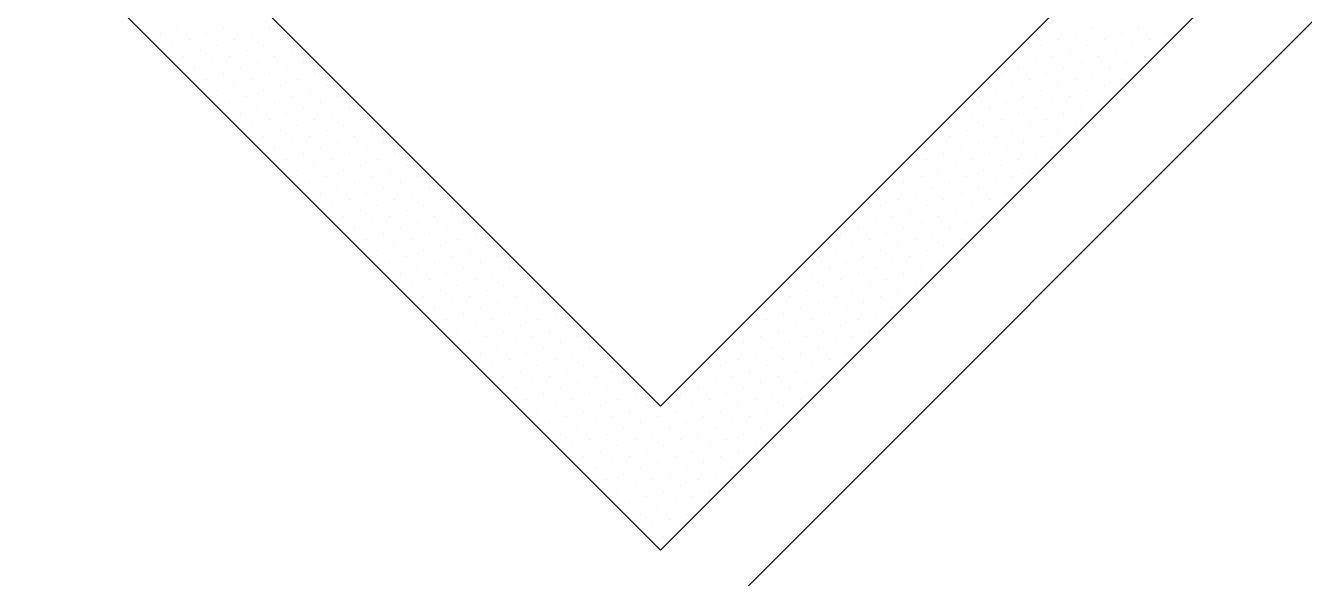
# Model space of a CAD drawing. Extents: x 500 to 638, y 181 to 267.
# Drawn here: x 537.1143 to 537.3402, y 229.6885 to 229.7862 of the extents above; entities that cross this region are included whole.
import ezdxf

# ---------------------------------------------------------------- set-up
doc = ezdxf.new("R2010")
doc.units = 0
doc.header["$LTSCALE"] = 7
doc.linetypes.add('HIDDEN2', pattern=[0.1875, 0.125, -0.0625])
doc.layers.add('ACESSÓRIO', color=2, linetype='CONTINUOUS')
doc.layers.add('COBERTURA', color=6, linetype='CONTINUOUS')

msp = doc.modelspace()

# ---------------------------------------------------------------- linework, layer by layer
at = {"layer": 'ACESSÓRIO'}
for p, q in [((537.11802, 229.80192), (537.22645, 229.69349)), ((537.14348, 229.80192), (537.22645, 229.71895)), ((537.22645, 229.69349), (537.33488, 229.80192)), ((537.22645, 229.71895), (537.30942, 229.80192)), ((537.13813, 229.78475), (537.13813, 229.78475)), ((537.14116, 229.78576), (537.14116, 229.78576)), ((537.14621, 229.78475), (537.14621, 229.78475)), ((537.14924, 229.78576), (537.14924, 229.78576)), ((537.15429, 229.78475), (537.15429, 229.78475)), ((537.15732, 229.78576), (537.15732, 229.78576)), ((537.29472, 229.78576), (537.29472, 229.78576)), ((537.29977, 229.78475), (537.29977, 229.78475)), ((537.3028, 229.78576), (537.3028, 229.78576)), ((537.30786, 229.78475), (537.30786, 229.78475)), ((537.31089, 229.78576), (537.31089, 229.78576)), ((537.31594, 229.78475), (537.31594, 229.78475)), ((537.14015, 229.78273), (537.14015, 229.78273)), ((537.14318, 229.78374), (537.14318, 229.78374)), ((537.14823, 229.78273), (537.14823, 229.78273)), ((537.15126, 229.78374), (537.15126, 229.78374)), ((537.15631, 229.78273), (537.15631, 229.78273)), ((537.15934, 229.78374), (537.15934, 229.78374)), ((537.29371, 229.78273), (537.29371, 229.78273)), ((537.29674, 229.78374), (537.29674, 229.78374)), ((537.30179, 229.78273), (537.30179, 229.78273)), ((537.30483, 229.78374), (537.30483, 229.78374)), ((537.30988, 229.78273), (537.30988, 229.78273)), ((537.31291, 229.78374), (537.31291, 229.78374)), ((537.14217, 229.78071), (537.14217, 229.78071)), ((537.1452, 229.78172), (537.1452, 229.78172)), ((537.15025, 229.78071), (537.15025, 229.78071)), ((537.15328, 229.78172), (537.15328, 229.78172)), ((537.15833, 229.78071), (537.15833, 229.78071)), ((537.16137, 229.78172), (537.16137, 229.78172)), ((537.29068, 229.78172), (537.29068, 229.78172)), ((537.29573, 229.78071), (537.29573, 229.78071)), ((537.29876, 229.78172), (537.29876, 229.78172)), ((537.30381, 229.78071), (537.30381, 229.78071)), ((537.30685, 229.78172), (537.30685, 229.78172)), ((537.3119, 229.78071), (537.3119, 229.78071)), ((537.14419, 229.77869), (537.14419, 229.77869)), ((537.14722, 229.7797), (537.14722, 229.7797)), ((537.15227, 229.77869), (537.15227, 229.77869)), ((537.1553, 229.7797), (537.1553, 229.7797)), ((537.16036, 229.77869), (537.16036, 229.77869)), ((537.16339, 229.7797), (537.16339, 229.7797)), ((537.28967, 229.77869), (537.28967, 229.77869)), ((537.2927, 229.7797), (537.2927, 229.7797)), ((537.29775, 229.77869), (537.29775, 229.77869)), ((537.30078, 229.7797), (537.30078, 229.7797)), ((537.30584, 229.77869), (537.30584, 229.77869)), ((537.30887, 229.7797), (537.30887, 229.7797)), ((537.14621, 229.77667), (537.14621, 229.77667)), ((537.14924, 229.77768), (537.14924, 229.77768)), ((537.15429, 229.77667), (537.15429, 229.77667)), ((537.15732, 229.77768), (537.15732, 229.77768)), ((537.16238, 229.77667), (537.16238, 229.77667)), ((537.16541, 229.77768), (537.16541, 229.77768)), ((537.28664, 229.77768), (537.28664, 229.77768)), ((537.29169, 229.77667), (537.29169, 229.77667)), ((537.29472, 229.77768), (537.29472, 229.77768)), ((537.29977, 229.77667), (537.29977, 229.77667)), ((537.3028, 229.77768), (537.3028, 229.77768)), ((537.30786, 229.77667), (537.30786, 229.77667)), ((537.14823, 229.77465), (537.14823, 229.77465)), ((537.15126, 229.77566), (537.15126, 229.77566)), ((537.15328, 229.77364), (537.15328, 229.77364)), ((537.15631, 229.77465), (537.15631, 229.77465)), ((537.15934, 229.77566), (537.15934, 229.77566)), ((537.16137, 229.77364), (537.16137, 229.77364)), ((537.1644, 229.77465), (537.1644, 229.77465)), ((537.16743, 229.77566), (537.16743, 229.77566)), ((537.16945, 229.77364), (537.16945, 229.77364)), ((537.2826, 229.77364), (537.2826, 229.77364)), ((537.28563, 229.77465), (537.28563, 229.77465)), ((537.28866, 229.77566), (537.28866, 229.77566)), ((537.29068, 229.77364), (537.29068, 229.77364)), ((537.29371, 229.77465), (537.29371, 229.77465)), ((537.29674, 229.77566), (537.29674, 229.77566)), ((537.29876, 229.77364), (537.29876, 229.77364)), ((537.30179, 229.77465), (537.30179, 229.77465)), ((537.30483, 229.77566), (537.30483, 229.77566)), ((537.15025, 229.77263), (537.15025, 229.77263)), ((537.1553, 229.77162), (537.1553, 229.77162)), ((537.15833, 229.77263), (537.15833, 229.77263)), ((537.16339, 229.77162), (537.16339, 229.77162)), ((537.16642, 229.77263), (537.16642, 229.77263)), ((537.17147, 229.77162), (537.17147, 229.77162)), ((537.28462, 229.77162), (537.28462, 229.77162)), ((537.28765, 229.77263), (537.28765, 229.77263)), ((537.2927, 229.77162), (537.2927, 229.77162)), ((537.29573, 229.77263), (537.29573, 229.77263)), ((537.30078, 229.77162), (537.30078, 229.77162)), ((537.30381, 229.77263), (537.30381, 229.77263)), ((537.15227, 229.77061), (537.15227, 229.77061)), ((537.15732, 229.7696), (537.15732, 229.7696)), ((537.16036, 229.77061), (537.16036, 229.77061)), ((537.16541, 229.7696), (537.16541, 229.7696)), ((537.16844, 229.77061), (537.16844, 229.77061)), ((537.17349, 229.7696), (537.17349, 229.7696)), ((537.27856, 229.7696), (537.27856, 229.7696)), ((537.28159, 229.77061), (537.28159, 229.77061)), ((537.28664, 229.7696), (537.28664, 229.7696)), ((537.28967, 229.77061), (537.28967, 229.77061)), ((537.29472, 229.7696), (537.29472, 229.7696)), ((537.29775, 229.77061), (537.29775, 229.77061)), ((537.15429, 229.76859), (537.15429, 229.76859)), ((537.15934, 229.76757), (537.15934, 229.76757)), ((537.16238, 229.76859), (537.16238, 229.76859)), ((537.16743, 229.76757), (537.16743, 229.76757)), ((537.17046, 229.76859), (537.17046, 229.76859)), ((537.17551, 229.76757), (537.17551, 229.76757)), ((537.28058, 229.76757), (537.28058, 229.76757)), ((537.28361, 229.76859), (537.28361, 229.76859)), ((537.28866, 229.76757), (537.28866, 229.76757)), ((537.29169, 229.76859), (537.29169, 229.76859)), ((537.29674, 229.76757), (537.29674, 229.76757)), ((537.29977, 229.76859), (537.29977, 229.76859)), ((537.15631, 229.76656), (537.15631, 229.76656)), ((537.15833, 229.76454), (537.15833, 229.76454)), ((537.16137, 229.76555), (537.16137, 229.76555)), ((537.1644, 229.76656), (537.1644, 229.76656)), ((537.16642, 229.76454), (537.16642, 229.76454)), ((537.16945, 229.76555), (537.16945, 229.76555)), ((537.17248, 229.76656), (537.17248, 229.76656)), ((537.1745, 229.76454), (537.1745, 229.76454)), ((537.17753, 229.76555), (537.17753, 229.76555)), ((537.27452, 229.76555), (537.27452, 229.76555)), ((537.27755, 229.76656), (537.27755, 229.76656)), ((537.27957, 229.76454), (537.27957, 229.76454)), ((537.2826, 229.76555), (537.2826, 229.76555)), ((537.28563, 229.76656), (537.28563, 229.76656)), ((537.28765, 229.76454), (537.28765, 229.76454)), ((537.29068, 229.76555), (537.29068, 229.76555)), ((537.29371, 229.76656), (537.29371, 229.76656)), ((537.29573, 229.76454), (537.29573, 229.76454)), ((537.16036, 229.76252), (537.16036, 229.76252)), ((537.16339, 229.76353), (537.16339, 229.76353)), ((537.16844, 229.76252), (537.16844, 229.76252)), ((537.17147, 229.76353), (537.17147, 229.76353)), ((537.17652, 229.76252), (537.17652, 229.76252)), ((537.17955, 229.76353), (537.17955, 229.76353)), ((537.27351, 229.76252), (537.27351, 229.76252)), ((537.27654, 229.76353), (537.27654, 229.76353)), ((537.28159, 229.76252), (537.28159, 229.76252)), ((537.28462, 229.76353), (537.28462, 229.76353)), ((537.28967, 229.76252), (537.28967, 229.76252)), ((537.2927, 229.76353), (537.2927, 229.76353)), ((537.16238, 229.7605), (537.16238, 229.7605)), ((537.16541, 229.76151), (537.16541, 229.76151)), ((537.17046, 229.7605), (537.17046, 229.7605)), ((537.17349, 229.76151), (537.17349, 229.76151)), ((537.17854, 229.7605), (537.17854, 229.7605)), ((537.18157, 229.76151), (537.18157, 229.76151)), ((537.27048, 229.76151), (537.27048, 229.76151)), ((537.27553, 229.7605), (537.27553, 229.7605)), ((537.27856, 229.76151), (537.27856, 229.76151)), ((537.28361, 229.7605), (537.28361, 229.7605)), ((537.28664, 229.76151), (537.28664, 229.76151)), ((537.29036, 229.76006), (537.29036, 229.76006)), ((537.29169, 229.7605), (537.29169, 229.7605)), ((537.1644, 229.75848), (537.1644, 229.75848)), ((537.16743, 229.75949), (537.16743, 229.75949)), ((537.17248, 229.75848), (537.17248, 229.75848)), ((537.17551, 229.75949), (537.17551, 229.75949)), ((537.18056, 229.75848), (537.18056, 229.75848)), ((537.18359, 229.75949), (537.18359, 229.75949)), ((537.26947, 229.75848), (537.26947, 229.75848)), ((537.2725, 229.75949), (537.2725, 229.75949)), ((537.27755, 229.75848), (537.27755, 229.75848)), ((537.28058, 229.75949), (537.28058, 229.75949)), ((537.28563, 229.75848), (537.28563, 229.75848)), ((537.28866, 229.75949), (537.28866, 229.75949)), ((537.16642, 229.75646), (537.16642, 229.75646)), ((537.16945, 229.75747), (537.16945, 229.75747)), ((537.17147, 229.75545), (537.17147, 229.75545)), ((537.1745, 229.75646), (537.1745, 229.75646)), ((537.17753, 229.75747), (537.17753, 229.75747)), ((537.17955, 229.75545), (537.17955, 229.75545)), ((537.18258, 229.75646), (537.18258, 229.75646)), ((537.18561, 229.75747), (537.18561, 229.75747)), ((537.18763, 229.75545), (537.18763, 229.75545)), ((537.26643, 229.75747), (537.26643, 229.75747)), ((537.26845, 229.75545), (537.26845, 229.75545)), ((537.27149, 229.75646), (537.27149, 229.75646)), ((537.27452, 229.75747), (537.27452, 229.75747)), ((537.27654, 229.75545), (537.27654, 229.75545)), ((537.27957, 229.75646), (537.27957, 229.75646)), ((537.2826, 229.75747), (537.2826, 229.75747)), ((537.28462, 229.75545), (537.28462, 229.75545)), ((537.28765, 229.75646), (537.28765, 229.75646)), ((537.16844, 229.75444), (537.16844, 229.75444)), ((537.17349, 229.75343), (537.17349, 229.75343)), ((537.17652, 229.75444), (537.17652, 229.75444)), ((537.18157, 229.75343), (537.18157, 229.75343)), ((537.1846, 229.75444), (537.1846, 229.75444)), ((537.18965, 229.75343), (537.18965, 229.75343)), ((537.26239, 229.75343), (537.26239, 229.75343)), ((537.26542, 229.75444), (537.26542, 229.75444)), ((537.27048, 229.75343), (537.27048, 229.75343)), ((537.27351, 229.75444), (537.27351, 229.75444)), ((537.27856, 229.75343), (537.27856, 229.75343)), ((537.28159, 229.75444), (537.28159, 229.75444)), ((537.17046, 229.75242), (537.17046, 229.75242)), ((537.17551, 229.75141), (537.17551, 229.75141)), ((537.17854, 229.75242), (537.17854, 229.75242)), ((537.18359, 229.75141), (537.18359, 229.75141)), ((537.18662, 229.75242), (537.18662, 229.75242)), ((537.19167, 229.75141), (537.19167, 229.75141)), ((537.26441, 229.75141), (537.26441, 229.75141)), ((537.26744, 229.75242), (537.26744, 229.75242)), ((537.2725, 229.75141), (537.2725, 229.75141)), ((537.27553, 229.75242), (537.27553, 229.75242)), ((537.28058, 229.75141), (537.28058, 229.75141)), ((537.28361, 229.75242), (537.28361, 229.75242)), ((537.17248, 229.7504), (537.17248, 229.7504)), ((537.17753, 229.74939), (537.17753, 229.74939)), ((537.18056, 229.7504), (537.18056, 229.7504)), ((537.18561, 229.74939), (537.18561, 229.74939)), ((537.18864, 229.7504), (537.18864, 229.7504)), ((537.19369, 229.74939), (537.19369, 229.74939)), ((537.25835, 229.74939), (537.25835, 229.74939)), ((537.26138, 229.7504), (537.26138, 229.7504)), ((537.26643, 229.74939), (537.26643, 229.74939)), ((537.26947, 229.7504), (537.26947, 229.7504)), ((537.27452, 229.74939), (537.27452, 229.74939)), ((537.27755, 229.7504), (537.27755, 229.7504)), ((537.1745, 229.74838), (537.1745, 229.74838)), ((537.17652, 229.74636), (537.17652, 229.74636)), ((537.17955, 229.74737), (537.17955, 229.74737)), ((537.18258, 229.74838), (537.18258, 229.74838)), ((537.1846, 229.74636), (537.1846, 229.74636)), ((537.18763, 229.74737), (537.18763, 229.74737)), ((537.19066, 229.74838), (537.19066, 229.74838)), ((537.19268, 229.74636), (537.19268, 229.74636)), ((537.19571, 229.74737), (537.19571, 229.74737)), ((537.25734, 229.74636), (537.25734, 229.74636)), ((537.26037, 229.74737), (537.26037, 229.74737)), ((537.2634, 229.74838), (537.2634, 229.74838)), ((537.26542, 229.74636), (537.26542, 229.74636)), ((537.26845, 229.74737), (537.26845, 229.74737)), ((537.27149, 229.74838), (537.27149, 229.74838)), ((537.27351, 229.74636), (537.27351, 229.74636)), ((537.27654, 229.74737), (537.27654, 229.74737)), ((537.27957, 229.74838), (537.27957, 229.74838)), ((537.17854, 229.74434), (537.17854, 229.74434)), ((537.18157, 229.74535), (537.18157, 229.74535)), ((537.18662, 229.74434), (537.18662, 229.74434)), ((537.18965, 229.74535), (537.18965, 229.74535)), ((537.1947, 229.74434), (537.1947, 229.74434)), ((537.19774, 229.74535), (537.19774, 229.74535)), ((537.25431, 229.74535), (537.25431, 229.74535)), ((537.25936, 229.74434), (537.25936, 229.74434)), ((537.26239, 229.74535), (537.26239, 229.74535)), ((537.26744, 229.74434), (537.26744, 229.74434)), ((537.27048, 229.74535), (537.27048, 229.74535)), ((537.27553, 229.74434), (537.27553, 229.74434)), ((537.18056, 229.74232), (537.18056, 229.74232)), ((537.18359, 229.74333), (537.18359, 229.74333)), ((537.18864, 229.74232), (537.18864, 229.74232)), ((537.19167, 229.74333), (537.19167, 229.74333)), ((537.19673, 229.74232), (537.19673, 229.74232)), ((537.19976, 229.74333), (537.19976, 229.74333)), ((537.2533, 229.74232), (537.2533, 229.74232)), ((537.25633, 229.74333), (537.25633, 229.74333)), ((537.26138, 229.74232), (537.26138, 229.74232)), ((537.26441, 229.74333), (537.26441, 229.74333)), ((537.26947, 229.74232), (537.26947, 229.74232)), ((537.2725, 229.74333), (537.2725, 229.74333)), ((537.18258, 229.7403), (537.18258, 229.7403)), ((537.18561, 229.74131), (537.18561, 229.74131)), ((537.19066, 229.7403), (537.19066, 229.7403)), ((537.19369, 229.74131), (537.19369, 229.74131)), ((537.19875, 229.7403), (537.19875, 229.7403)), ((537.20178, 229.74131), (537.20178, 229.74131)), ((537.25027, 229.74131), (537.25027, 229.74131)), ((537.25532, 229.7403), (537.25532, 229.7403)), ((537.25835, 229.74131), (537.25835, 229.74131)), ((537.2634, 229.7403), (537.2634, 229.7403)), ((537.26643, 229.74131), (537.26643, 229.74131)), ((537.27149, 229.7403), (537.27149, 229.7403)), ((537.1846, 229.73828), (537.1846, 229.73828)), ((537.18763, 229.73929), (537.18763, 229.73929)), ((537.19268, 229.73828), (537.19268, 229.73828)), ((537.19571, 229.73929), (537.19571, 229.73929)), ((537.20077, 229.73828), (537.20077, 229.73828)), ((537.2038, 229.73929), (537.2038, 229.73929)), ((537.24926, 229.73828), (537.24926, 229.73828)), ((537.25229, 229.73929), (537.25229, 229.73929)), ((537.25734, 229.73828), (537.25734, 229.73828)), ((537.26037, 229.73929), (537.26037, 229.73929)), ((537.26542, 229.73828), (537.26542, 229.73828)), ((537.26845, 229.73929), (537.26845, 229.73929)), ((537.18662, 229.73626), (537.18662, 229.73626)), ((537.18965, 229.73727), (537.18965, 229.73727)), ((537.19167, 229.73525), (537.19167, 229.73525)), ((537.1947, 229.73626), (537.1947, 229.73626)), ((537.19774, 229.73727), (537.19774, 229.73727)), ((537.19976, 229.73525), (537.19976, 229.73525)), ((537.20279, 229.73626), (537.20279, 229.73626)), ((537.20582, 229.73727), (537.20582, 229.73727)), ((537.20784, 229.73525), (537.20784, 229.73525)), ((537.24623, 229.73727), (537.24623, 229.73727)), ((537.24825, 229.73525), (537.24825, 229.73525)), ((537.25128, 229.73626), (537.25128, 229.73626)), ((537.25431, 229.73727), (537.25431, 229.73727)), ((537.25633, 229.73525), (537.25633, 229.73525)), ((537.25936, 229.73626), (537.25936, 229.73626)), ((537.26239, 229.73727), (537.26239, 229.73727)), ((537.26441, 229.73525), (537.26441, 229.73525)), ((537.26744, 229.73626), (537.26744, 229.73626)), ((537.18864, 229.73424), (537.18864, 229.73424)), ((537.19369, 229.73323), (537.19369, 229.73323)), ((537.19673, 229.73424), (537.19673, 229.73424)), ((537.20178, 229.73323), (537.20178, 229.73323)), ((537.20481, 229.73424), (537.20481, 229.73424)), ((537.20986, 229.73323), (537.20986, 229.73323)), ((537.24219, 229.73323), (537.24219, 229.73323)), ((537.24522, 229.73424), (537.24522, 229.73424)), ((537.25027, 229.73323), (537.25027, 229.73323)), ((537.2533, 229.73424), (537.2533, 229.73424)), ((537.25835, 229.73323), (537.25835, 229.73323)), ((537.26138, 229.73424), (537.26138, 229.73424)), ((537.19066, 229.73222), (537.19066, 229.73222)), ((537.19571, 229.7312), (537.19571, 229.7312)), ((537.19875, 229.73222), (537.19875, 229.73222)), ((537.2038, 229.7312), (537.2038, 229.7312)), ((537.20683, 229.73222), (537.20683, 229.73222)), ((537.21188, 229.7312), (537.21188, 229.7312)), ((537.24421, 229.7312), (537.24421, 229.7312)), ((537.24724, 229.73222), (537.24724, 229.73222)), ((537.25229, 229.7312), (537.25229, 229.7312)), ((537.25532, 229.73222), (537.25532, 229.73222)), ((537.26037, 229.7312), (537.26037, 229.7312)), ((537.2634, 229.73222), (537.2634, 229.73222)), ((537.19268, 229.73019), (537.19268, 229.73019)), ((537.19774, 229.72918), (537.19774, 229.72918)), ((537.20077, 229.73019), (537.20077, 229.73019)), ((537.20582, 229.72918), (537.20582, 229.72918)), ((537.20885, 229.73019), (537.20885, 229.73019)), ((537.2139, 229.72918), (537.2139, 229.72918)), ((537.23815, 229.72918), (537.23815, 229.72918)), ((537.24118, 229.73019), (537.24118, 229.73019)), ((537.24623, 229.72918), (537.24623, 229.72918)), ((537.24926, 229.73019), (537.24926, 229.73019)), ((537.25431, 229.72918), (537.25431, 229.72918)), ((537.25734, 229.73019), (537.25734, 229.73019)), ((537.1947, 229.72817), (537.1947, 229.72817)), ((537.19673, 229.72615), (537.19673, 229.72615)), ((537.19976, 229.72716), (537.19976, 229.72716)), ((537.20279, 229.72817), (537.20279, 229.72817)), ((537.20481, 229.72615), (537.20481, 229.72615)), ((537.20784, 229.72716), (537.20784, 229.72716)), ((537.21087, 229.72817), (537.21087, 229.72817)), ((537.21289, 229.72615), (537.21289, 229.72615)), ((537.21592, 229.72716), (537.21592, 229.72716)), ((537.23714, 229.72615), (537.23714, 229.72615)), ((537.24017, 229.72716), (537.24017, 229.72716)), ((537.2432, 229.72817), (537.2432, 229.72817)), ((537.24522, 229.72615), (537.24522, 229.72615)), ((537.24825, 229.72716), (537.24825, 229.72716)), ((537.25128, 229.72817), (537.25128, 229.72817)), ((537.2533, 229.72615), (537.2533, 229.72615)), ((537.25633, 229.72716), (537.25633, 229.72716)), ((537.25936, 229.72817), (537.25936, 229.72817)), ((537.19875, 229.72413), (537.19875, 229.72413)), ((537.20178, 229.72514), (537.20178, 229.72514)), ((537.20683, 229.72413), (537.20683, 229.72413)), ((537.20986, 229.72514), (537.20986, 229.72514)), ((537.21491, 229.72413), (537.21491, 229.72413)), ((537.21794, 229.72514), (537.21794, 229.72514)), ((537.23411, 229.72514), (537.23411, 229.72514)), ((537.23916, 229.72413), (537.23916, 229.72413)), ((537.24219, 229.72514), (537.24219, 229.72514)), ((537.24724, 229.72413), (537.24724, 229.72413)), ((537.25027, 229.72514), (537.25027, 229.72514)), ((537.25532, 229.72413), (537.25532, 229.72413)), ((537.20077, 229.72211), (537.20077, 229.72211)), ((537.2038, 229.72312), (537.2038, 229.72312)), ((537.20885, 229.72211), (537.20885, 229.72211)), ((537.21188, 229.72312), (537.21188, 229.72312)), ((537.21693, 229.72211), (537.21693, 229.72211)), ((537.21996, 229.72312), (537.21996, 229.72312)), ((537.2331, 229.72211), (537.2331, 229.72211)), ((537.23613, 229.72312), (537.23613, 229.72312)), ((537.24118, 229.72211), (537.24118, 229.72211)), ((537.24421, 229.72312), (537.24421, 229.72312)), ((537.24926, 229.72211), (537.24926, 229.72211)), ((537.25229, 229.72312), (537.25229, 229.72312)), ((537.20279, 229.72009), (537.20279, 229.72009)), ((537.20582, 229.7211), (537.20582, 229.7211)), ((537.21087, 229.72009), (537.21087, 229.72009)), ((537.2139, 229.7211), (537.2139, 229.7211)), ((537.21895, 229.72009), (537.21895, 229.72009)), ((537.22198, 229.7211), (537.22198, 229.7211)), ((537.23006, 229.7211), (537.23006, 229.7211)), ((537.23512, 229.72009), (537.23512, 229.72009)), ((537.23815, 229.7211), (537.23815, 229.7211)), ((537.2432, 229.72009), (537.2432, 229.72009)), ((537.24623, 229.7211), (537.24623, 229.7211)), ((537.25128, 229.72009), (537.25128, 229.72009)), ((537.20481, 229.71807), (537.20481, 229.71807)), ((537.20784, 229.71908), (537.20784, 229.71908)), ((537.20986, 229.71706), (537.20986, 229.71706)), ((537.21289, 229.71807), (537.21289, 229.71807)), ((537.21592, 229.71908), (537.21592, 229.71908)), ((537.21794, 229.71706), (537.21794, 229.71706)), ((537.22097, 229.71807), (537.22097, 229.71807)), ((537.224, 229.71908), (537.224, 229.71908)), ((537.22602, 229.71706), (537.22602, 229.71706)), ((537.22905, 229.71807), (537.22905, 229.71807)), ((537.23208, 229.71908), (537.23208, 229.71908)), ((537.23411, 229.71706), (537.23411, 229.71706)), ((537.23714, 229.71807), (537.23714, 229.71807)), ((537.24017, 229.71908), (537.24017, 229.71908)), ((537.24219, 229.71706), (537.24219, 229.71706)), ((537.24522, 229.71807), (537.24522, 229.71807)), ((537.24825, 229.71908), (537.24825, 229.71908)), ((537.20683, 229.71605), (537.20683, 229.71605)), ((537.21188, 229.71504), (537.21188, 229.71504)), ((537.21491, 229.71605), (537.21491, 229.71605)), ((537.21996, 229.71504), (537.21996, 229.71504)), ((537.22299, 229.71605), (537.22299, 229.71605)), ((537.22804, 229.71504), (537.22804, 229.71504)), ((537.23107, 229.71605), (537.23107, 229.71605)), ((537.23613, 229.71504), (537.23613, 229.71504)), ((537.23916, 229.71605), (537.23916, 229.71605)), ((537.24421, 229.71504), (537.24421, 229.71504)), ((537.24724, 229.71605), (537.24724, 229.71605)), ((537.20885, 229.71403), (537.20885, 229.71403)), ((537.2139, 229.71302), (537.2139, 229.71302)), ((537.21693, 229.71403), (537.21693, 229.71403)), ((537.22198, 229.71302), (537.22198, 229.71302)), ((537.22501, 229.71403), (537.22501, 229.71403)), ((537.23006, 229.71302), (537.23006, 229.71302)), ((537.2331, 229.71403), (537.2331, 229.71403)), ((537.23815, 229.71302), (537.23815, 229.71302)), ((537.24118, 229.71403), (537.24118, 229.71403)), ((537.21087, 229.71201), (537.21087, 229.71201)), ((537.21592, 229.711), (537.21592, 229.711)), ((537.21895, 229.71201), (537.21895, 229.71201)), ((537.224, 229.711), (537.224, 229.711)), ((537.22703, 229.71201), (537.22703, 229.71201)), ((537.23208, 229.711), (537.23208, 229.711)), ((537.23512, 229.71201), (537.23512, 229.71201)), ((537.24017, 229.711), (537.24017, 229.711)), ((537.2432, 229.71201), (537.2432, 229.71201)), ((537.21289, 229.70999), (537.21289, 229.70999)), ((537.21491, 229.70797), (537.21491, 229.70797)), ((537.21794, 229.70898), (537.21794, 229.70898)), ((537.22097, 229.70999), (537.22097, 229.70999)), ((537.22299, 229.70797), (537.22299, 229.70797)), ((537.22602, 229.70898), (537.22602, 229.70898)), ((537.22905, 229.70999), (537.22905, 229.70999)), ((537.23107, 229.70797), (537.23107, 229.70797)), ((537.23411, 229.70898), (537.23411, 229.70898)), ((537.23714, 229.70999), (537.23714, 229.70999)), ((537.23916, 229.70797), (537.23916, 229.70797)), ((537.21693, 229.70595), (537.21693, 229.70595)), ((537.21996, 229.70696), (537.21996, 229.70696)), ((537.22501, 229.70595), (537.22501, 229.70595)), ((537.22804, 229.70696), (537.22804, 229.70696)), ((537.2331, 229.70595), (537.2331, 229.70595)), ((537.23613, 229.70696), (537.23613, 229.70696)), ((537.21895, 229.70393), (537.21895, 229.70393)), ((537.22198, 229.70494), (537.22198, 229.70494)), ((537.22703, 229.70393), (537.22703, 229.70393)), ((537.23006, 229.70494), (537.23006, 229.70494)), ((537.23512, 229.70393), (537.23512, 229.70393)), ((537.22097, 229.70191), (537.22097, 229.70191)), ((537.224, 229.70292), (537.224, 229.70292)), ((537.22905, 229.70191), (537.22905, 229.70191)), ((537.23208, 229.70292), (537.23208, 229.70292)), ((537.22299, 229.69989), (537.22299, 229.69989)), ((537.22602, 229.7009), (537.22602, 229.7009)), ((537.22804, 229.69888), (537.22804, 229.69888)), ((537.23107, 229.69989), (537.23107, 229.69989)), ((537.22501, 229.69787), (537.22501, 229.69787)), ((537.22703, 229.69585), (537.22703, 229.69585))]:
    msp.add_line(p, q, dxfattribs=at)
at = {"layer": 'COBERTURA', "linetype": 'HIDDEN2', "ltscale": 0.5}
msp.add_line((534.77597, 227.22123), (539.70135, 232.14661), dxfattribs=at)

doc.saveas('drawing.dxf')
